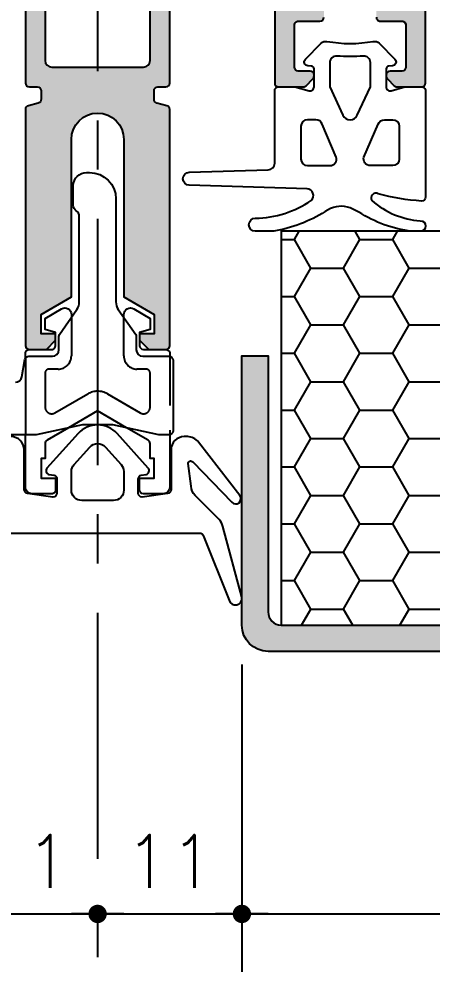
# Model space of a CAD drawing. Extents: x 0 to 1130, y -960 to 577.
# Drawn here: x 304.8 to 320.55, y -291.91 to -255.91 of the extents above; entities that cross this region are included whole.
import ezdxf

# ---------------------------------------------------------------- set-up
doc = ezdxf.new("R2010")
doc.units = 0
doc.header["$LTSCALE"] = 7.5
doc.header["$MEASUREMENT"] = 0
doc.linetypes.add('CENTER', pattern=[2, 1.25, -0.25, 0.25, -0.25])
doc.linetypes.add('HIDDEN', pattern=[0.375, 0.25, -0.125])
doc.layers.get('0').update_dxf_attribs({"linetype": 'CONTINUOUS'})
doc.layers.get('DEFPOINTS').update_dxf_attribs({"linetype": 'CONTINUOUS'})
for name, color, linetype in [('ACCESSORI', 200, 'CONTINUOUS'), ('ASSI', 1, 'CENTER'), ('FILL', 8, 'CONTINUOUS'), ('FINE', 7, 'CONTINUOUS'), ('GOMMA', 3, 'CONTINUOUS'), ('GROSSA', 4, 'CONTINUOUS'), ('NASC', 7, 'HIDDEN'), ('QUOTE', 254, 'CONTINUOUS')]:
    doc.layers.add(name, color=color, linetype=linetype)
doc.styles.get("Standard").update_dxf_attribs({"font": 'romans.shx'})
doc.dimstyles.new('SCALA_1-2$0', dxfattribs={"dimtxt": 2, "dimasz": 1, "dimexe": 1.5, "dimexo": 1.5, "dimgap": 1, "dimtad": 3, "dimlfac": 2, "dimdsep": 46, "dimtxsty": 'Standard', "dimblk1": 'PUNTO', "dimblk2": 'PUNTO', "dimsah": 1, "dimcen": 0, "dimclrt": 2, "dimaunit": 1, "dimadec": 0, "dimazin": 0, "dimtfac": 0.7, "dimtmove": 0, "dimatfit": 3, "dimldrblk": 'PUNTO', "dimfxl": 1, "dimtolj": 2, "dimarcsym": 0})

# ---------------------------------------------------------------- blocks, each defined once
blk = doc.blocks.new('PUNTO')
blk.add_line((-1, 0), (1, 0))
at = {"const_width": 0.35}
blk.add_lwpolyline([(-0.1750000000000114, 0, 1), (0.1750000000000114, 0, 1)], format="xyb", close=True, dxfattribs=at)
blk = doc.blocks.new('*D101')
at = {"layer": 'DEFPOINTS', "color": 0, "transparency": 16777216}
for p in [(302.2974432438363, -279.249999779815), (307.797437946257, -289.9999999999999), (307.797437946257, -289.9999999999999)]:
    blk.add_point(p, dxfattribs=at)
at = {"layer": 'QUOTE', "color": 0, "lineweight": -2, "transparency": 16777216}
for p, q in [((302.2974432438363, -280.749999779815), (302.2974432438363, -291.4999999999999)), ((303.2974432438363, -289.9999999999999), (306.797437946257, -289.9999999999999))]:
    blk.add_line(p, q, dxfattribs=at)
at = {"layer": 'QUOTE', "color": 0, "lineweight": -2, "transparency": 16777216, "rotation": 180}
blk.add_blockref('PUNTO', (302.2974432438363, -289.9999999999999), dxfattribs=at)
at = {"layer": 'QUOTE', "color": 0, "lineweight": -2, "transparency": 16777216}
blk.add_blockref('PUNTO', (307.797437946257, -289.9999999999999), dxfattribs=at)
at = {"layer": 'QUOTE', "color": 2, "transparency": 16777216, "insert": (305.0474405950466, -287.9999999999999), "char_height": 2, "attachment_point": 5}
blk.add_mtext('\\A2;11', dxfattribs=at)
blk = doc.blocks.new('*D102')
at = {"layer": 'DEFPOINTS', "color": 0, "transparency": 16777216}
for p in [(302.2974432438363, -279.249999779815), (313.2974432438364, -279.0000002968043), (313.2974432438364, -299.9999999999999)]:
    blk.add_point(p, dxfattribs=at)
at = {"layer": 'QUOTE', "color": 0, "lineweight": -2, "transparency": 16777216}
for p, q in [((302.2974432438363, -280.749999779815), (302.2974432438363, -301.4999999999999)), ((313.2974432438364, -280.5000002968043), (313.2974432438364, -301.4999999999999)), ((303.2974432438363, -299.9999999999999), (312.2974432438364, -299.9999999999999))]:
    blk.add_line(p, q, dxfattribs=at)
at = {"layer": 'QUOTE', "color": 0, "lineweight": -2, "transparency": 16777216, "rotation": 180}
blk.add_blockref('PUNTO', (302.2974432438363, -299.9999999999999), dxfattribs=at)
at = {"layer": 'QUOTE', "color": 0, "lineweight": -2, "transparency": 16777216}
blk.add_blockref('PUNTO', (313.2974432438364, -299.9999999999999), dxfattribs=at)
at = {"layer": 'QUOTE', "color": 2, "transparency": 16777216, "insert": (307.7974432438363, -297.9999999999999), "char_height": 2, "attachment_point": 5}
blk.add_mtext('\\A2;22', dxfattribs=at)
blk = doc.blocks.new('*D104')
at = {"layer": 'DEFPOINTS', "color": 0, "transparency": 16777216}
for p in [(265.2974432438364, -280.999999779815), (307.7974330725676, -306.0042601360645), (265.2974432438364, -309.9999999999999)]:
    blk.add_point(p, dxfattribs=at)
at = {"layer": 'QUOTE', "color": 0, "lineweight": -2, "transparency": 16777216}
for p, q in [((307.7974330725676, -307.5042601360645), (307.7974330725676, -311.4999999999999)), ((306.7974330725676, -309.9999999999999), (265.2974432438364, -309.9999999999999))]:
    blk.add_line(p, q, dxfattribs=at)
blk.add_blockref('PUNTO', (307.7974330725676, -309.9999999999999), dxfattribs=at)
at = {"layer": 'QUOTE', "color": 2, "transparency": 16777216, "insert": (286.047438158202, -308.1), "char_height": 1.8, "attachment_point": 5}
blk.add_mtext('\\A2;ML', dxfattribs=at)
blk = doc.blocks.new('_None')
blk = doc.blocks.new('*D74')
at = {"layer": 'DEFPOINTS', "color": 0, "transparency": 16777216}
for p in [(313.2974432438364, -279.0000002968043), (307.797437946257, -289.9999999999999), (313.2974432438364, -289.9999999999999)]:
    blk.add_point(p, dxfattribs=at)
at = {"layer": 'QUOTE', "color": 0, "lineweight": -2, "transparency": 16777216}
for p, q in [((313.2974432438364, -280.5000002968043), (313.2974432438364, -291.4999999999999)), ((308.797437946257, -289.9999999999999), (312.2974432438364, -289.9999999999999))]:
    blk.add_line(p, q, dxfattribs=at)
at = {"layer": 'QUOTE', "color": 0, "lineweight": -2, "transparency": 16777216, "rotation": 180}
blk.add_blockref('PUNTO', (307.797437946257, -289.9999999999999), dxfattribs=at)
at = {"layer": 'QUOTE', "color": 0, "lineweight": -2, "transparency": 16777216}
blk.add_blockref('PUNTO', (313.2974432438364, -289.9999999999999), dxfattribs=at)
at = {"layer": 'QUOTE', "color": 2, "transparency": 16777216, "insert": (310.5474405950467, -287.9999999999999), "char_height": 2, "attachment_point": 5}
blk.add_mtext('\\A2;11', dxfattribs=at)
blk = doc.blocks.new('*D75')
at = {"layer": 'DEFPOINTS', "color": 0, "transparency": 16777216}
for p in [(416.2995956576717, -244.750000296804), (313.2974432438364, -279.0000002968043), (416.2995956576717, -299.9999999999999)]:
    blk.add_point(p, dxfattribs=at)
at = {"layer": 'QUOTE', "color": 0, "lineweight": -2, "transparency": 16777216}
for p, q in [((313.2974432438364, -280.5000002968043), (313.2974432438364, -301.4999999999999)), ((314.2974432438364, -299.9999999999999), (416.2995956576717, -299.9999999999999))]:
    blk.add_line(p, q, dxfattribs=at)
at = {"layer": 'QUOTE', "color": 0, "lineweight": -2, "transparency": 16777216, "rotation": 180}
blk.add_blockref('PUNTO', (313.2974432438364, -299.9999999999999), dxfattribs=at)
at = {"layer": 'QUOTE', "color": 2, "transparency": 16777216, "insert": (365.298519450754, -298.0999999999999), "char_height": 1.8, "attachment_point": 5}
blk.add_mtext('\\A2;TELAIO ML-60', dxfattribs=at)
blk = doc.blocks.new('*D76')
at = {"layer": 'DEFPOINTS', "color": 0, "transparency": 16777216}
for p in [(416.2995956576717, -244.750000296804), (307.7974330725676, -309.0042601360644), (416.2995956576717, -309.9999999999999)]:
    blk.add_point(p, dxfattribs=at)
at = {"layer": 'QUOTE', "color": 0, "lineweight": -2, "transparency": 16777216}
for p, q in [((308.7974330725676, -309.9999999999999), (416.2995956576717, -309.9999999999999)), ((307.7974330725676, -310.5042601360644), (307.7974330725676, -311.4999999999999))]:
    blk.add_line(p, q, dxfattribs=at)
at = {"layer": 'QUOTE', "color": 0, "lineweight": -2, "transparency": 16777216, "rotation": 180}
blk.add_blockref('PUNTO', (307.7974330725676, -309.9999999999999), dxfattribs=at)
at = {"layer": 'QUOTE', "color": 2, "transparency": 16777216, "insert": (362.5485143651197, -308.0999999999999), "char_height": 1.8, "attachment_point": 5}
blk.add_mtext('\\A2;ML', dxfattribs=at)
blk = doc.blocks.new('*D94')
at = {"layer": 'DEFPOINTS', "color": 0, "transparency": 16777216}
for p in [(343.2974432438355, -242.1001291662077), (313.2974432438364, -279.0000002968043), (343.2974432438355, -289.9999999233805)]:
    blk.add_point(p, dxfattribs=at)
at = {"layer": 'QUOTE', "color": 0, "lineweight": -2, "transparency": 16777216}
for p, q in [((343.2974432438355, -243.6001291662077), (343.2974432438355, -291.4999999233805)), ((313.2974432438364, -280.5000002968043), (313.2974432438364, -291.4999999233805)), ((314.2974432438364, -289.9999999233805), (342.2974432438355, -289.9999999233805))]:
    blk.add_line(p, q, dxfattribs=at)
at = {"layer": 'QUOTE', "color": 0, "lineweight": -2, "transparency": 16777216, "rotation": 180}
blk.add_blockref('PUNTO', (313.2974432438364, -289.9999999233805), dxfattribs=at)
at = {"layer": 'QUOTE', "color": 0, "lineweight": -2, "transparency": 16777216}
blk.add_blockref('PUNTO', (343.2974432438355, -289.9999999233805), dxfattribs=at)
at = {"layer": 'QUOTE', "color": 2, "transparency": 16777216, "insert": (328.2974432438359, -287.9999999233805), "char_height": 2, "attachment_point": 5}
blk.add_mtext('\\A2;60', dxfattribs=at)

msp = doc.modelspace()

# ---------------------------------------------------------------- hatches: boundary and pattern name
at = {"layer": 'FILL'}
h = msp.add_hatch(color=256, dxfattribs=at)
edge = h.paths.add_edge_path(flags=16)
edge.add_arc((296.4474432438362, -207.9500002968042), 0.1499999999999631, 89.99999999999457, 180.0000000000054)
edge.add_line((296.2974432438363, -207.9500002968042), (296.2974432438363, -249.8500002968042))
edge.add_arc((296.4474432438362, -249.8500002968042), 0.1499999999999773, 180, 270)
edge.add_line((296.4474432438362, -250.0000002968042), (319.1474432438362, -250.0000002968042))
edge.add_arc((319.1474432438362, -249.8500002968042), 0.1499999999999773, 270, 360)
edge.add_line((319.2974432438361, -249.8500002968042), (319.2974432438363, -207.9500002968042))
edge.add_arc((319.1474432438363, -207.9500002968042), 0.1499999999999773, 0, 90)
edge.add_line((319.1474432438363, -207.8000002968042), (296.4474432438362, -207.8000002968042))
edge = h.paths.add_edge_path()
edge.add_line((300.1474432438363, -257.9000002968043), (299.6974432438362, -257.9000002968042))
edge.add_arc((299.6974432438362, -258.0500002968042), 0.1500000000000057, 90.00000000001086, 180.0000000000109)
edge.add_line((299.5474432438363, -258.0500002968042), (299.5474432438363, -258.0878682624482))
edge.add_arc((299.6974432438362, -258.0878682624483), 0.1499999999999346, 179.9999999999729, 224.999999999977)
edge.add_line((299.5913772266582, -258.1939342796262), (299.8535092610142, -258.4560663139821))
edge.add_arc((299.9595752781921, -258.3500002968042), 0.1499999999999017, 224.9999999999866, 269.9999999999891)
edge.add_line((299.9595752781921, -258.5000002968042), (300.8974432438363, -258.5000002968042))
edge.add_arc((300.8974432438363, -258.3500002968042), 0.1499999999999773, 270, 360)
edge.add_line((301.0474432438363, -258.3500002968042), (301.0474432438361, -251.1500002968041))
edge.add_arc((301.1974432438361, -251.1500002968041), 0.1499999999999773, 90, 180, ccw=False)
edge.add_line((301.1974432438361, -251.0000002968042), (304.8974432438363, -251.0000002968042))
edge.add_arc((304.8974432438363, -251.1500002968041), 0.1499999999999773, 0, 90, ccw=False)
edge.add_line((305.0474432438363, -251.1500002968041), (305.0474432438363, -258.3500002968042))
edge.add_arc((305.1974432438362, -258.3500002968042), 0.1499999999999773, 180, 270)
edge.add_line((305.1974432438362, -258.5000002968042), (305.4974432438363, -258.5000002968042))
edge.add_arc((305.4974432438363, -258.6500002968041), 0.1500000000000057, -1.0913936421275139e-11, 89.99999999998909, ccw=False)
edge.add_line((305.6474432438363, -258.6500002968042), (305.6474432438363, -258.9741317331486))
edge.add_arc((305.4974432438362, -258.9741317331486), 0.1500000000000199, -74.99999999999068, 5.4001247917767614e-12, ccw=False)
edge.add_line((305.5362661006017, -259.119020607092), (305.1586203870709, -259.2202104710577))
edge.add_arc((305.1974432438362, -259.365099345001), 0.1499999999999809, 104.9999999999964, 179.9999999999946)
edge.add_line((305.0474432438363, -259.365099345001), (305.0474432438363, -268.3500002968041))
edge.add_arc((305.1974432438362, -268.3500002968042), 0.1500000000000057, 179.9999999999864, 269.9999999999891)
edge.add_line((305.1974432438362, -268.5000002968042), (305.8474432438362, -268.5000002968041))
edge.add_line((305.8474432438362, -268.5000002968041), (306.1974432438362, -268.1500002968041))
edge.add_line((306.1974432438362, -268.1500002968041), (306.1974432438362, -267.9000002968041))
edge.add_line((306.1974432438362, -267.9000002968041), (305.6474432438362, -267.9000002968041))
edge.add_line((305.6474432438362, -267.9000002968041), (305.6474432438362, -267.1639531063723))
edge.add_line((305.6474432438362, -267.1639531063723), (306.7974432438363, -266.5000002968042))
edge.add_line((306.7974432438363, -266.5000002968042), (306.7974432438363, -260.5000002968042))
edge.add_arc((307.7974432438363, -260.5000002968042), 1, 0, 180, ccw=False)
edge.add_line((308.7974432438363, -260.5000002968042), (308.7974432438363, -266.5000002968042))
edge.add_line((308.7974432438363, -266.5000002968042), (309.9474432438362, -267.1639531063723))
edge.add_line((309.9474432438362, -267.1639531063723), (309.9474432438362, -267.9000002968041))
edge.add_line((309.9474432438362, -267.9000002968041), (309.3974432438362, -267.9000002968041))
edge.add_line((309.3974432438362, -267.9000002968041), (309.3974432438362, -268.1500002968041))
edge.add_line((309.3974432438362, -268.1500002968041), (309.7474432438362, -268.5000002968041))
edge.add_line((309.7474432438362, -268.5000002968041), (310.3974432438363, -268.5000002968041))
edge.add_arc((310.3974432438363, -268.3500002968041), 0.1499999999999702, 270, 360.0000000000027)
edge.add_line((310.5474432438363, -268.3500002968041), (310.5474432438363, -259.3650993450011))
edge.add_arc((310.3974432438362, -259.3650993450011), 0.1500000000000625, 1.899851329726749e-11, 75.0000000000232)
edge.add_line((310.4362661006015, -259.2202104710577), (310.0586203870708, -259.119020607092))
edge.add_arc((310.0974432438362, -258.9741317331486), 0.150000000000002, 179.9999999999891, 254.9999999999945, ccw=False)
edge.add_line((309.9474432438362, -258.9741317331486), (309.9474432438362, -258.9000002968041))
edge.add_line((309.9474432438362, -258.9000002968041), (309.9474432438362, -258.6500002968042))
edge.add_arc((310.0974432438362, -258.6500002968041), 0.1500000000000057, 90.00000000001091, 180.0000000000109, ccw=False)
edge.add_line((310.0974432438362, -258.5000002968042), (310.3974432438363, -258.5000002968042))
edge.add_arc((310.3974432438363, -258.3500002968042), 0.1499999999999915, 270.0000000000054, 359.9999999999946)
edge.add_line((310.5474432438363, -258.3500002968042), (310.5474432438363, -251.1500002968041))
edge.add_arc((310.6974432438362, -251.1500002968041), 0.1499999999999773, 90, 180, ccw=False)
edge.add_line((310.6974432438362, -251.0000002968042), (314.3974432438364, -251.0000002968042))
edge.add_arc((314.3974432438364, -251.1500002968041), 0.1499999999999773, 0, 90, ccw=False)
edge.add_line((314.5474432438364, -251.1500002968041), (314.5474432438363, -258.3500002968042))
edge.add_arc((314.6974432438363, -258.3500002968041), 0.1500000000000341, 180.0000000000217, 270.0000000000217)
edge.add_line((314.6974432438363, -258.5000002968042), (315.6353112094804, -258.5000002968042))
edge.add_arc((315.6353112094804, -258.3500002968042), 0.1499999999999062, 270.0000000000109, 315.0000000000115)
edge.add_line((315.7413772266583, -258.4560663139821), (316.0035092610143, -258.1939342796263))
edge.add_arc((315.8974432438362, -258.0878682624484), 0.1500000000000173, 315.0000000000384, 360.000000000038)
edge.add_line((316.0474432438363, -258.0878682624482), (316.0474432438363, -258.0500002968042))
edge.add_arc((315.8974432438363, -258.0500002968042), 0.1500000000000057, 359.9999999999891, 449.9999999999891)
edge.add_line((315.8974432438363, -257.9000002968042), (315.4474432438363, -257.9000002968042))
edge.add_arc((315.4474432438363, -257.7500002968042), 0.1500000000000341, 180.0000000000217, 270.00000000002166, ccw=False)
edge.add_line((315.2974432438363, -257.7500002968042), (315.2974432438363, -256.1500002968043))
edge.add_arc((315.4474432438363, -256.1500002968043), 0.1500000000000625, 89.99999999998909, 179.9999999999891, ccw=False)
edge.add_line((315.4474432438363, -256.0000002968042), (316.2724432438363, -256.0000002968042))
edge.add_arc((316.2724432438363, -255.8500002968042), 0.1499999999999773, 270, 360)
edge.add_line((316.4224432438363, -255.8500002968042), (316.4224432438363, -255.4000002968043))
edge.add_arc((316.5724432438363, -255.4000002968043), 0.1500000000000625, 89.99999999998909, 179.9999999999891, ccw=False)
edge.add_line((316.5724432438363, -255.2500002968042), (316.8554559457284, -255.2500002968042))
edge.add_line((316.8554559457284, -255.2500002968042), (317.4224432438363, -254.9226500276146))
edge.add_line((317.4224432438363, -254.9226500276146), (317.9894305419441, -255.2500002968042))
edge.add_line((317.9894305419441, -255.2500002968042), (318.2724432438363, -255.2500002968042))
edge.add_arc((318.2724432438363, -255.4000002968042), 0.1499999999999773, 0, 90, ccw=False)
edge.add_line((318.4224432438363, -255.4000002968042), (318.4224432438363, -255.8500002968042))
edge.add_arc((318.5724432438362, -255.8500002968042), 0.1499999999999631, 179.9999999999946, 270.0000000000054)
edge.add_line((318.5724432438362, -256.0000002968042), (319.3974432438363, -256.0000002968042))
edge.add_arc((319.3974432438363, -256.1500002968043), 0.1500000000000057, -1.0913936421275139e-11, 89.99999999998909, ccw=False)
edge.add_line((319.5474432438363, -256.1500002968043), (319.5474432438363, -257.7500002968042))
edge.add_arc((319.3974432438363, -257.7500002968042), 0.1499999999999773, 270, 359.9999999999973, ccw=False)
edge.add_line((319.3974432438363, -257.9000002968042), (318.9474432438362, -257.9000002968042))
edge.add_arc((318.9474432438362, -258.0500002968042), 0.1500000000000128, 90.00000000001086, 180.0000000000082)
edge.add_line((318.7974432438363, -258.0500002968042), (318.7974432438363, -258.0878682624482))
edge.add_arc((318.9474432438362, -258.0878682624482), 0.1499999999999915, 180.0000000000244, 225.0000000000288)
edge.add_line((318.8413772266583, -258.1939342796262), (319.1035092610143, -258.4560663139822))
edge.add_arc((319.2095752781922, -258.3500002968043), 0.1499999999999168, 224.9999999999923, 269.9999999999891)
edge.add_line((319.2095752781922, -258.5000002968042), (320.1474432438362, -258.5000002968042))
edge.add_arc((320.1474432438362, -258.3500002968042), 0.1500000000000625, 269.9999999999891, 359.9999999999891)
edge.add_line((320.2974432438363, -258.3500002968042), (320.2974432438363, -206.5000002968042))
edge.add_arc((319.7974432438363, -206.5000002968042), 0.5, 0, 90)
edge.add_line((319.7974432438363, -206.0000002968042), (295.7974432438363, -206.0000002968042))
edge.add_arc((295.7974432438363, -206.5000002968042), 0.5, 90, 180)
edge.add_line((295.2974432438363, -206.5000002968042), (295.2974432438363, -258.3500002968042))
edge.add_arc((295.4474432438362, -258.3500002968042), 0.1499999999999773, 180, 270)
edge.add_line((295.4474432438362, -258.5000002968042), (296.3853112094803, -258.5000002968042))
edge.add_arc((296.3853112094802, -258.3500002968042), 0.1499999999999275, 270.0000000000163, 315.0000000000096)
edge.add_line((296.4913772266582, -258.4560663139821), (296.7535092610142, -258.1939342796263))
edge.add_arc((296.6474432438362, -258.0878682624482), 0.1500000000000474, 314.9999999999808, 359.9999999999891)
edge.add_line((296.7974432438363, -258.0878682624482), (296.7974432438363, -258.0500002968042))
edge.add_arc((296.6474432438363, -258.0500002968042), 0.1499999999999773, 0, 90)
edge.add_line((296.6474432438363, -257.9000002968043), (296.1974432438362, -257.9000002968042))
edge.add_arc((296.1974432438362, -257.7500002968042), 0.1499999999999773, 180, 270, ccw=False)
edge.add_line((296.0474432438363, -257.7500002968042), (296.0474432438363, -256.1500002968043))
edge.add_arc((296.1974432438362, -256.1500002968043), 0.1500000000000057, 90.00000000001091, 180.0000000000109, ccw=False)
edge.add_line((296.1974432438362, -256.0000002968042), (297.0224432438363, -256.0000002968042))
edge.add_arc((297.0224432438362, -255.8500002968043), 0.1499999999999062, 270.0000000000163, 360.0000000000272)
edge.add_line((297.1724432438361, -255.8500002968042), (297.1724432438361, -255.4000002968042))
edge.add_arc((297.3224432438362, -255.4000002968043), 0.1500000000000341, 89.99999999997829, 179.9999999999783, ccw=False)
edge.add_line((297.3224432438362, -255.2500002968042), (297.6054559457284, -255.2500002968042))
edge.add_line((297.6054559457284, -255.2500002968042), (298.1724432438361, -254.9226500276146))
edge.add_line((298.1724432438361, -254.9226500276146), (298.739430541944, -255.2500002968042))
edge.add_line((298.739430541944, -255.2500002968042), (299.0224432438362, -255.2500002968042))
edge.add_arc((299.0224432438362, -255.4000002968042), 0.1500000000000057, -1.0913936421275139e-11, 89.99999999998909, ccw=False)
edge.add_line((299.1724432438361, -255.4000002968043), (299.1724432438361, -255.8500002968042))
edge.add_arc((299.3224432438362, -255.8500002968042), 0.1500000000000341, 180.0000000000217, 270.0000000000217)
edge.add_line((299.3224432438362, -256.0000002968042), (300.1474432438363, -256.0000002968042))
edge.add_arc((300.1474432438363, -256.1500002968043), 0.1500000000000057, -1.0913936421275139e-11, 89.99999999998909, ccw=False)
edge.add_line((300.2974432438363, -256.1500002968043), (300.2974432438363, -257.7500002968042))
edge.add_arc((300.1474432438363, -257.7500002968043), 0.1500000000000057, -89.99999999998909, 1.0913936421275139e-11, ccw=False)
edge = h.paths.add_edge_path(flags=16)
edge.add_line((296.0474432438363, -254.5618061087454), (296.0474432438363, -251.1500002968041))
edge.add_arc((296.1974432438362, -251.1500002968041), 0.1499999999999773, 90, 180, ccw=False)
edge.add_line((296.1974432438362, -251.0000002968042), (300.1474432438362, -251.0000002968042))
edge.add_arc((300.1474432438362, -251.1500002968041), 0.1499999999999773, 0, 90, ccw=False)
edge.add_line((300.2974432438361, -251.1500002968041), (300.2974432438363, -254.5618061099967))
edge.add_arc((300.0474432438363, -254.5618061099967), 0.2500000000000142, -120.0000001075511, 0, ccw=False)
edge.add_line((299.9224432434298, -254.7783124607082), (298.4224432492548, -253.9122870565327))
edge.add_arc((298.1724432492548, -254.3452997584249), 0.5000000000000041, 60.00000000000028, 119.9999999999997)
edge.add_line((297.9224432492548, -253.9122870565327), (296.4224432434298, -254.7783124599261))
edge.add_arc((296.2974432438363, -254.5618061087454), 0.2499999999999757, 180, 299.9999998924501, ccw=False)
edge = h.paths.add_edge_path(flags=16)
edge.add_line((309.7974432438363, -257.5000002968042), (309.7974432438363, -251.0000002968042))
edge.add_line((309.7974432438363, -251.0000002968042), (305.7974432438363, -251.0000002968042))
edge.add_line((305.7974432438363, -251.0000002968042), (305.7974432438363, -257.5000002968042))
edge.add_arc((306.0474432438363, -257.5000002968042), 0.25, 180, 270)
edge.add_line((306.0474432438363, -257.7500002968042), (309.5474432438363, -257.7500002968042))
edge.add_arc((309.5474432438363, -257.5000002968042), 0.25, 270, 360)
edge = h.paths.add_edge_path(flags=16)
edge.add_arc((317.4224432384177, -254.3452997584249), 0.5000000000000041, 60.000000000000284, 119.99999999999969, ccw=False)
edge.add_line((317.6724432384177, -253.9122870565327), (319.1724432442427, -254.7783124599261))
edge.add_arc((319.2974432438363, -254.5618061087454), 0.2499999999999828, 240.0000001075471, 360)
edge.add_line((319.5474432438363, -254.5618061087454), (319.5474432438363, -251.1500002968041))
edge.add_arc((319.3974432438363, -251.1500002968041), 0.1500000000000057, 359.9999999999891, 449.9999999999891)
edge.add_line((319.3974432438363, -251.0000002968041), (315.4474432438363, -251.0000002968042))
edge.add_arc((315.4474432438363, -251.1500002968042), 0.1499999999999773, 90, 180)
edge.add_line((315.2974432438364, -251.1500002968042), (315.2974432438363, -254.5618061099967))
edge.add_arc((315.5474432438363, -254.5618061099967), 0.2500000000000142, 180, 300.000000107551)
edge.add_line((315.6724432442427, -254.7783124607082), (317.1724432384177, -253.9122870565327))
h = msp.add_hatch(color=256, dxfattribs=at)
edge = h.paths.add_edge_path()
edge.add_arc((314.2974432438364, -279.0000002968043), 1, 180, 270, ccw=False)
edge.add_line((313.2974432438364, -279.0000002968043), (313.2974432438364, -268.7500002968043))
edge.add_line((313.2974432438364, -268.7500002968043), (314.2974432438364, -268.7500002968043))
edge.add_line((314.2974432438364, -268.7500002968043), (314.2974432438364, -278.5000002968043))
edge.add_arc((314.7974432438364, -278.5000002968043), 0.5, 180, 270)
edge.add_line((314.7974432438364, -279.0000002968043), (332.2974432438364, -279.0000002968042))
edge.add_arc((332.2974432438364, -278.5000002968042), 0.5, 270, 360)
edge.add_line((332.7974432438364, -278.5000002968042), (332.7974432438364, -243.2501291662077))
edge.add_line((332.7974432438364, -243.2501291662077), (333.7974432438364, -243.2501291662077))
edge.add_line((333.7974432438364, -243.2501291662077), (333.7974432438364, -279.0000002968042))
edge.add_arc((332.7974432438364, -279.0000002968042), 1, -90, 0, ccw=False)
edge.add_line((332.7974432438364, -280.0000002968042), (314.2974432438364, -280.0000002968043))
at = {"layer": 'QUOTE'}
h = msp.add_hatch(dxfattribs=at)
h.set_pattern_fill('HONEY', color=137, scale=10, style=0)
h.set_pattern_definition([(0, (235.2972616716088, -469.9990040669185), (1.875, 1.08253175), [1.25, -2.5]), (120, (235.2972616716088, -469.9990040669185), (-1.874999995903225, 1.082531757095823), [1.249999999999993, -2.499999999999987]), (59.99999999999999, (235.2972616716088, -469.9990040669185), (4.096775418904741e-09, 2.165063507095823), [-2.5, 1.25])])
h.paths.add_polyline_path([(314.7974481175261, -264.0000002968042), (314.7974481175261, -279.0000002968042), (332.2974481175261, -279.0000002968042), (332.2974481175261, -264.0000002968042)])

# ---------------------------------------------------------------- linework, layer by layer
at = {"layer": 'ACCESSORI'}
msp.add_lwpolyline([(304.6635454425924, -269.7499999999999, 0.3639702342661961), (304.9097473808454, -269.5434120444167), (305.0255870255611, -268.88645277335, -0.3639702342662024), (305.1733081885128, -268.7625), (306.0724432438363, -268.7625, 0.4142135623731117), (306.3224432438362, -268.5125), (306.3224432438362, -268.0018645084886, -0.1539147210598349), (306.3450492383001, -267.9301674539448), (307.0103885402543, -266.9799644560517, 0.1539147210598359), (307.1008125181098, -266.6931762378762), (307.1008125181098, -263.432281787172, 0.2544045907872612), (306.9866278809731, -263.222390893586, -0.2544045907872536), (306.8724432438362, -263.0125), (306.8724432438362, -262.2625, -0.414213562373095), (307.3724432438362, -261.7625), (307.4940739695625, -261.7625, -0.4142135623731034), (308.4940739695625, -262.7625), (308.4940739695625, -266.693176237876, 0.1539147210598356), (308.5844979474181, -266.9799644560516), (309.2498372493724, -267.9301674539448, -0.1539147210598366), (309.2724432438362, -268.0018645084886), (309.2724432438362, -268.5125, 0.414213562373095), (309.5224432438362, -268.7625), (310.5224432438363, -268.7625, -0.414213562373095), (310.6724432438363, -268.9125), (310.6724432438363, -271.6, -0.414213562373095), (310.5224432438363, -271.7499999999999), (310.1356375196277, -271.7499999999999), (308.3742393846431, -271.365834211531), (307.2206471030293, -271.365834211531), (305.4592489680448, -271.7499999999999), (298.8624918228649, -271.7499999999999, -0.414213562373095)], format="xyb", dxfattribs=at)
at = {"layer": 'ASSI'}
msp.add_line((307.7974432438364, -203.527235155659), (307.7974432438364, -294.202044949706), dxfattribs=at)
at = {"layer": 'FINE'}
msp.add_line((305.0474432438361, -268.8309033352305), (305.0474432438364, -271.75), dxfattribs=at)
msp.add_lwpolyline([(332.2974481175261, -264.0000002968042), (314.7974481175261, -264.0000002968042), (314.7974481175261, -279.0000002968042), (332.2974481175261, -279.0000002968042)], close=True, dxfattribs=at)
at = {"layer": 'GOMMA'}
for points in [[(316.3199416273301, -256.8390523440713, -0.2454199115108711), (316.5408004613263, -256.7697461975287, 0.0888604381802806), (318.3040860093084, -256.7697461975287, -0.2454199115108711), (318.5249448433046, -256.8390523440713), (319.1290909244309, -257.4431984251976, -0.6370702608073499), (319.0360982686651, -257.6986936470894), (318.8887276695616, -257.711586903848, 0.3888787318530058), (318.7974432438364, -257.8112063736572), (318.7974432438365, -258.5000002968042, 0.4931454260312268), (318.9862661006018, -258.6448891707476), (319.5079237574828, -258.5051114228608, -0.06554346281524841), (319.5467466142481, -258.5000002968041), (320.1474432438364, -258.5000002968041, -0.4142135623731504), (320.2974432438364, -258.6500002968041), (320.2974432438364, -262.6976146678024, -0.4142135623731505), (320.1474432438364, -262.8476146678024, -0.05312709888512125), (318.4928598169713, -262.5738055155858, 0.7904883406482491), (318.2551494580163, -262.8331744886183, 0.1649688112626643), (320.0974432438369, -263.6000002968041, -0.999999999998863), (320.0974432438364, -264.0000002968042), (319.7762061937572, -264.0000002968042, -0.115479996475123), (317.7531147242415, -263.2672556148452), (317.5246530400422, -263.1576724416508, 0.2218381007067161), (316.6794280851723, -263.1283879243115), (316.4683671157708, -263.2531678365108, -0.09656514896942643), (314.515343185706, -264.0000002968042), (313.8161270980299, -264.0000002968042, -0.9999999999995451), (313.8161270980299, -263.5000002968042, 0.1490676202251928), (315.9399331809383, -262.8238413144862, 0.6756558563554195), (315.7801387230688, -262.3883456121243), (311.2897636417274, -262.2498823163883, -0.9697392325155803), (311.2897636417274, -261.75011827722), (314.3051228459456, -261.6574475082594, 0.4052432957209685), (314.5474432438364, -261.4075654886753), (314.5474432438364, -258.6500002968042, -0.4142135623730951), (314.6974432438365, -258.5000002968042), (315.317887748063, -258.5000002968042), (315.858620387071, -258.6448891707475, 0.4931454260312618), (316.0474432438364, -258.5000002968042), (316.0474432438364, -257.8112063736572, 0.3888787318528504), (315.9561588181112, -257.7115869038479), (315.8087882033403, -257.6986936457187, -0.6370702608072794), (315.7157955475745, -257.4431984238269)], [(317.9248213074723, -257.3253131125779, -0.04533686841581842), (316.9200651802007, -257.325313112578, 0.4410091218320485), (316.6474432438365, -257.5742875048257), (316.6474432438365, -258.500000296804), (317.1505508992063, -259.5789181637751, 0.6370702608074954), (317.6943355714284, -259.5789181637751), (318.1974432438362, -258.500000296804), (318.1974432438365, -257.5742875048257, 0.4410091218321674)], [(316.115308768973, -259.7500002968041), (315.7974432438364, -259.7500002968041, 0.4142135623730941), (315.5474432438364, -260.0000002968041), (315.5474432438364, -261.2500002968042, 0.4142135623731153), (315.7974432438364, -261.5000002968042), (316.656697657862, -261.5000002968041, 0.5050829045456721), (316.8955298361453, -261.1761139610146), (316.3541409472564, -259.9261139610146, 0.3288304544284983)], [(318.7295777186997, -259.7500002968041), (319.0474432438363, -259.7500002968041, -0.4142135623730941), (319.2974432438363, -260.0000002968041), (319.2974432438363, -261.2500002968042, -0.4142135623731153), (319.0474432438363, -261.5000002968042), (318.1881888298108, -261.5000002968041, -0.5050829045456721), (317.9493566515273, -261.1761139610146), (318.4907455404162, -259.9261139610146, -0.3288304544284983)], [(308.0943509646622, -272.2173566733508), (308.6943509496848, -272.881974584208, -0.1856771632734686), (308.7974432230963, -273.1500152562934), (308.7974432230963, -273.8551801526057, -0.414213562373095), (308.3974432230962, -274.2551801526056), (307.1974432230961, -274.2551801526056, -0.414213562373095), (306.7974432230963, -273.8551801526057), (306.7974432230963, -273.1500152725077, -0.1856771666787765), (306.900535500037, -272.8819745965128), (307.5005355148414, -272.2173566692497, -0.444445580173003)]]:
    msp.add_lwpolyline(points, format="xyb", close=True, dxfattribs=at)
for points in [[(305.0474432438363, -268.8309033352302), (305.0474432438363, -268.6500000647179, -0.4142135623734835), (305.1974432438363, -268.5000000647178), (306.0474432438363, -268.5000000647178, 0.4142135623730951), (306.1974432438363, -268.3500000647178), (306.1974432438363, -267.8500000647178), (305.7974432438363, -267.7428203877454), (305.7974432438363, -267.3160254685023), (306.4224432438363, -266.9551815502588, -0.5773502691893381), (306.7974432438363, -267.1716879012048), (306.7974432438363, -267.2840818566763)], [(308.7974432438363, -267.2840818566763), (308.7974432438363, -267.1716879012048, -0.5773502691890565), (309.1724432438363, -266.9551815502588), (309.7974432438363, -267.3160254685023), (309.7974432438363, -267.7428203877454), (309.3974432438363, -267.8500000647178), (309.3974432438363, -268.3500000647178, 0.4142135623730951), (309.5474432438363, -268.5000000647178), (310.3974432438363, -268.5000000647178, -0.414213562373206), (310.5474432438363, -268.6500000647177), (310.5474432438363, -268.7645980054225)], [(303.9064355049663, -275.49488388347), (311.6884509412257, -275.49488388347, -0.3416760196096935), (311.8336443800562, -275.6072160547484), (312.8089886291386, -278.0473910998423, 0.9655649099141939), (313.2967682978041, -277.9389279199077), (312.5676017331441, -275.2401585722602, 0.1515524981325952), (312.4295739158413, -274.9779721124642), (311.5159140230112, -274.0643122196342, -0.1989123673796671), (311.3694674136044, -273.7107588290409), (311.2470759793002, -272.8487122171169, -0.6884325576712874), (311.4215993292524, -272.7820318578504), (312.9136200930178, -274.3223316040414, 0.9420877510184189), (313.2196139733397, -274.0658171540001), (311.6371117007187, -272.0311973795793, 0.2419108706047426), (311.2305773684025, -271.8222812792512), (311.0974432230961, -271.8222812792512, 0.4142135623730908), (310.5974432230961, -272.3222812792512), (310.5974432230961, -273.8416157187312, -0.374346454483851), (310.4680784787873, -273.990189559708), (309.4974432230961, -274.1250000118873, -0.414213562373095), (309.3474432230961, -273.9750000118872), (309.3474432230961, -273.4303159712178, -0.3394542588633844), (309.4586203663307, -273.2854270972744), (309.6515258334989, -273.2605331523742, 0.5496377061973035), (309.7273071543153, -273.0188667888954), (308.5397125547097, -271.7033723514584, 0.4444455801730053), (307.0551739301579, -271.703372345149), (305.8675792918768, -273.0188667888954, 0.5496377061973035), (305.9433606126934, -273.2605331523742), (306.1362660798613, -273.2854270972744, -0.3394542588633843), (306.2474432230961, -273.4303159712178), (306.2474432230961, -273.9750000118872, -0.414213562373095), (306.097443223096, -274.1250000118873), (305.1268079674048, -273.990189559708, -0.374346454483851), (304.9974432230961, -273.8416157187312), (304.9974432230961, -272.3222812792512, 0.4142135623730901), (304.4974432230961, -271.8222812792512)], [(306.6936672616486, -271.4807699675366), (305.8724432438363, -271.9549038752855, 0.26794919243113), (305.7974432438363, -272.0848076858531), (305.7974432438364, -272.6500000647177), (305.6474432438363, -272.6500000647178), (305.6474432438363, -273.4000000647178), (306.1974432438362, -273.4000000647178), (306.1974432438363, -273.8500000647177, -0.4142135623730951), (306.0474432438363, -274.0000000647178), (305.2974432438363, -274.0000000647178, -0.4142135623730951), (305.0474432438363, -273.7500000647178), (305.0474432438363, -271.75)], [(310.5474432438363, -271.7479019945774), (310.5474432438363, -273.7500000647178, -0.4142135623730951), (310.2974432438363, -274.0000000647178), (309.5474432438364, -274.0000000647178, -0.4142135623730951), (309.3974432438363, -273.8500000647177), (309.3974432438363, -273.4000000647178), (309.9474432438363, -273.4000000647178), (309.9474432438363, -272.6500000647178), (309.7974432438363, -272.6500000647178), (309.7974432438363, -272.0848076858531, 0.2679491924311301), (309.7224432438363, -271.9549038752854), (308.9012192260244, -271.4807699675367)]]:
    msp.add_lwpolyline(points, format="xyb", dxfattribs=at)
at = {"layer": 'GROSSA'}
for points in [[(318.4224432438363, -255.8500002968042, 0.4142135623731228), (318.5724432438362, -256.0000002968042), (319.3974432438363, -256.0000002968042, -0.4142135623730951), (319.5474432438363, -256.1500002968043), (319.5474432438363, -257.7500002968042, -0.4142135623730673), (319.3974432438363, -257.9000002968042), (318.9474432438362, -257.9000002968042, 0.4142135623730674), (318.7974432438363, -258.0500002968042), (318.7974432438363, -258.0878682624482, 0.1989123673796754), (318.8413772266583, -258.1939342796262), (319.1035092610143, -258.4560663139822, 0.1989123673796406), (319.2095752781922, -258.5000002968042), (320.1474432438362, -258.5000002968042, 0.4142135623730913), (320.2974432438363, -258.3500002968042), (320.2974432438363, -206.5000002968042, 0.4142135623731034)], [(318.4224432438364, -255.8500002968042, 0.4142135623731228), (318.5724432438363, -256.0000002968042), (319.3974432438363, -256.0000002968042, -0.4142135623730951), (319.5474432438364, -256.1500002968042), (319.5474432438364, -257.7500002968042, -0.4142135623730673), (319.3974432438363, -257.9000002968042), (318.9474432438363, -257.9000002968042, 0.4142135623730674), (318.7974432438364, -258.0500002968042), (318.7974432438363, -258.0878682624482, 0.1989123673796754), (318.8413772266583, -258.1939342796261), (319.1035092610143, -258.4560663139821, 0.1989123673796406), (319.2095752781922, -258.5000002968042), (320.1474432438363, -258.5000002968042, 0.4142135623730913), (320.2974432438363, -258.3500002968041), (320.2974432438364, -206.5000002968042, 0.4142135623731034)], [(305.0474432438363, -251.1500002968041), (305.0474432438363, -258.3500002968042, 0.414213562373095), (305.1974432438362, -258.5000002968042), (305.4974432438363, -258.5000002968042, -0.4142135623730951), (305.6474432438363, -258.6500002968042), (305.6474432438363, -258.9741317331486, -0.339454258863356), (305.5362661006017, -259.119020607092), (305.1586203870709, -259.2202104710577, 0.3394542588633598), (305.0474432438363, -259.365099345001), (305.0474432438363, -268.3500002968041, 0.4142135623731177), (305.1974432438362, -268.5000002968042), (305.8474432438362, -268.5000002968041), (306.1974432438362, -268.1500002968041), (306.1974432438362, -267.9000002968041), (305.6474432438362, -267.9000002968041), (305.6474432438362, -267.1639531063723), (306.7974432438363, -266.5000002968042), (306.7974432438363, -260.5000002968042, -0.9999999999999999), (308.7974432438363, -260.5000002968042), (308.7974432438363, -266.5000002968042), (309.9474432438362, -267.1639531063723), (309.9474432438362, -267.9000002968041), (309.3974432438362, -267.9000002968041), (309.3974432438362, -268.1500002968041), (309.7474432438362, -268.5000002968041), (310.3974432438363, -268.5000002968041, 0.4142135623731159), (310.5474432438363, -268.3500002968041), (310.5474432438363, -259.3650993450011, 0.3394542588633856), (310.4362661006015, -259.2202104710577), (310.0586203870708, -259.119020607092, -0.3394542588634019), (309.9474432438362, -258.9741317331486), (309.9474432438362, -258.9000002968041), (309.9474432438362, -258.6500002968042, -0.414213562373095), (310.0974432438362, -258.5000002968042), (310.3974432438363, -258.5000002968042, 0.4142135623730396), (310.5474432438363, -258.3500002968042), (310.5474432438363, -251.1500002968041, -0.414213562373095)], [(305.0474432438364, -251.1500002968041), (305.0474432438363, -258.3500002968042, 0.414213562373095), (305.1974432438363, -258.5000002968041), (305.4974432438363, -258.5000002968042, -0.4142135623730951), (305.6474432438363, -258.6500002968042), (305.6474432438363, -258.9741317331486, -0.339454258863356), (305.5362661006017, -259.119020607092), (305.158620387071, -259.2202104710577, 0.3394542588633598), (305.0474432438364, -259.3650993450009), (305.0474432438363, -268.3500002968041, 0.4142135623731177), (305.1974432438362, -268.5000002968042), (305.8474432438363, -268.5000002968041), (306.1974432438362, -268.1500002968041), (306.1974432438362, -267.9000002968041), (305.6474432438363, -267.9000002968041), (305.6474432438363, -267.1639531063723), (306.7974432438363, -266.5000002968042), (306.7974432438363, -260.5000002968042, -0.9999999999999999), (308.7974432438363, -260.5000002968042), (308.7974432438363, -266.5000002968042), (309.9474432438362, -267.1639531063723), (309.9474432438362, -267.9000002968041), (309.3974432438363, -267.9000002968041), (309.3974432438363, -268.1500002968041), (309.7474432438362, -268.5000002968041), (310.3974432438363, -268.5000002968041, 0.4142135623731159), (310.5474432438363, -268.3500002968041), (310.5474432438363, -259.3650993450011, 0.3394542588633856), (310.4362661006016, -259.2202104710577), (310.058620387071, -259.119020607092, -0.3394542588634019), (309.9474432438363, -258.9741317331486), (309.9474432438362, -258.9000002968041), (309.9474432438362, -258.6500002968042, -0.414213562373095), (310.0974432438363, -258.5000002968042), (310.3974432438363, -258.5000002968042, 0.4142135623730396), (310.5474432438363, -258.3500002968042), (310.5474432438363, -251.1500002968041, -0.414213562373095)], [(314.5474432438364, -251.1500002968041), (314.5474432438363, -258.3500002968042, 0.414213562373095), (314.6974432438363, -258.5000002968042), (315.6353112094804, -258.5000002968042, 0.198912367379658), (315.7413772266583, -258.4560663139821), (316.0035092610143, -258.1939342796263, 0.198912367379658), (316.0474432438363, -258.0878682624482), (316.0474432438363, -258.0500002968042, 0.414213562373095), (315.8974432438363, -257.9000002968042), (315.4474432438363, -257.9000002968042, -0.414213562373095), (315.2974432438363, -257.7500002968042), (315.2974432438363, -256.1500002968043, -0.414213562373095), (315.4474432438363, -256.0000002968042), (316.2724432438363, -256.0000002968042, 0.414213562373095), (316.4224432438363, -255.8500002968042)], [(314.5474432438364, -251.1500002968041), (314.5474432438364, -258.3500002968041, 0.414213562373095), (314.6974432438363, -258.5000002968041), (315.6353112094804, -258.5000002968042, 0.198912367379658), (315.7413772266584, -258.4560663139821), (316.0035092610143, -258.1939342796263, 0.198912367379658), (316.0474432438364, -258.0878682624482), (316.0474432438364, -258.0500002968042, 0.414213562373095), (315.8974432438363, -257.9000002968042), (315.4474432438363, -257.9000002968042, -0.414213562373095), (315.2974432438364, -257.7500002968042), (315.2974432438364, -256.1500002968042, -0.414213562373095), (315.4474432438363, -256.0000002968042), (316.2724432438363, -256.0000002968042, 0.414213562373095), (316.4224432438364, -255.8500002968042)]]:
    msp.add_lwpolyline(points, format="xyb", dxfattribs=at)
for points in [[(314.2974432438364, -280.0000002968043, -0.414213562373095), (313.2974432438364, -279.0000002968043), (313.2974432438364, -268.7500002968043), (314.2974432438364, -268.7500002968043), (314.2974432438364, -278.5000002968043, 0.414213562373095), (314.7974432438364, -279.0000002968043), (332.2974432438364, -279.0000002968042, 0.414213562373095), (332.7974432438364, -278.5000002968042), (332.7974432438364, -243.2501291662077), (333.7974432438364, -243.2501291662077), (333.7974432438364, -279.0000002968042, -0.414213562373095), (332.7974432438364, -280.0000002968042)], [(309.7974432438363, -257.5000002968042), (309.7974432438363, -251.0000002968042), (305.7974432438363, -251.0000002968042), (305.7974432438363, -257.5000002968042, 0.4142135623731013), (306.0474432438363, -257.7500002968042), (309.5474432438363, -257.7500002968042, 0.4142135623730923)]]:
    msp.add_lwpolyline(points, format="xyb", close=True, dxfattribs=at)
at = {"layer": 'NASC', "linetype": 'HIDDEN'}
msp.add_lwpolyline([(306.7974432438363, -267.2840818566763), (306.7974432438363, -268.7500000647178, -0.4142135623730951), (306.2974432438363, -269.2500000647178), (305.9474432438363, -269.2500000647178, 0.4142135623730951), (305.7974432438363, -269.4000000647178), (305.7974432438363, -270.699167039798, 0.5773502691896287), (306.1724432438363, -270.9156733907441), (307.4224432438363, -270.1939855542571, -0.2679491924311185), (308.1724432438363, -270.1939855542571), (309.4224432438363, -270.9156733907441, 0.5773502691896192), (309.7974432438363, -270.699167039798), (309.7974432438363, -269.4000000647178, 0.4142135623730951), (309.6474432438363, -269.2500000647178), (309.2974432438363, -269.2500000647178, -0.4142135623730783), (308.7974432438363, -268.7500000647178), (308.7974432438363, -267.2840818566763)], format="xyb", dxfattribs=at)
for points in [[(310.5474432438363, -268.7645980054225), (310.5474432438363, -271.7479019945775)], [(308.9012192260244, -271.4807699675367), (307.7974432438363, -270.8435046070954), (306.6936672616486, -271.4807699675366)]]:
    msp.add_lwpolyline(points, dxfattribs=at)

# ---------------------------------------------------------------- dimensions: what is measured, and where the dimension line sits
at = {"layer": 'QUOTE'}
for base, p1, p2, picture, middle in [((343.2974432438355, -289.9999999233805), (313.2974432438364, -279.0000002968043), (343.2974432438355, -242.1001291662077), '*D94', (328.2974432438359, -287.9999999233805)), ((313.2974432438364, -299.9999999999999), (302.2974432438363, -279.249999779815), (313.2974432438364, -279.0000002968043), '*D102', (307.7974432438363, -297.9999999999999)), ((313.2974432438364, -289.9999999999999), (307.797437946257, -289.9999999999999), (313.2974432438364, -279.0000002968043), '*D74', (310.5474405950467, -287.9999999999999))]:
    dim = msp.add_linear_dim(base=base, p1=p1, p2=p2, dimstyle='SCALA_1-2$0', dxfattribs=at)
    dim.commit()
    dim.dimension.update_dxf_attribs({"geometry": picture, "text_midpoint": middle})
for base, p1, p2, text, picture, middle in [((416.2995956576717, -309.9999999999999), (307.7974330725676, -309.0042601360644), (416.2995956576717, -244.750000296804), 'ML', '*D76', (362.5485143651197, -308.0999999999999)), ((416.2995956576717, -299.9999999999999), (313.2974432438364, -279.0000002968043), (416.2995956576717, -244.750000296804), 'TELAIO ML-60', '*D75', (365.298519450754, -298.0999999999999)), ((265.2974432438364, -309.9999999999999), (307.7974330725676, -306.0042601360645), (265.2974432438364, -280.999999779815), 'ML', '*D104', (286.047438158202, -308.1))]:
    dim = msp.add_linear_dim(base=base, p1=p1, p2=p2, text=text, dimstyle='SCALA_1-2$0', override={"dimtxt": 1.8, "dimblk2": 'None', "dimse2": 1}, dxfattribs=at)
    dim.commit()
    dim.dimension.update_dxf_attribs({"geometry": picture, "text_midpoint": middle})
dim = msp.add_linear_dim(base=(307.797437946257, -289.9999999999999), p1=(302.2974432438363, -279.249999779815), p2=(307.797437946257, -289.9999999999999), dimstyle='SCALA_1-2$0', dxfattribs=at)
dim.commit()
dim.dimension.update_dxf_attribs({"geometry": '*D101', "text_midpoint": (305.0474405950466, -289.9999999999999), "dimtype": 160})

doc.saveas('drawing.dxf')
